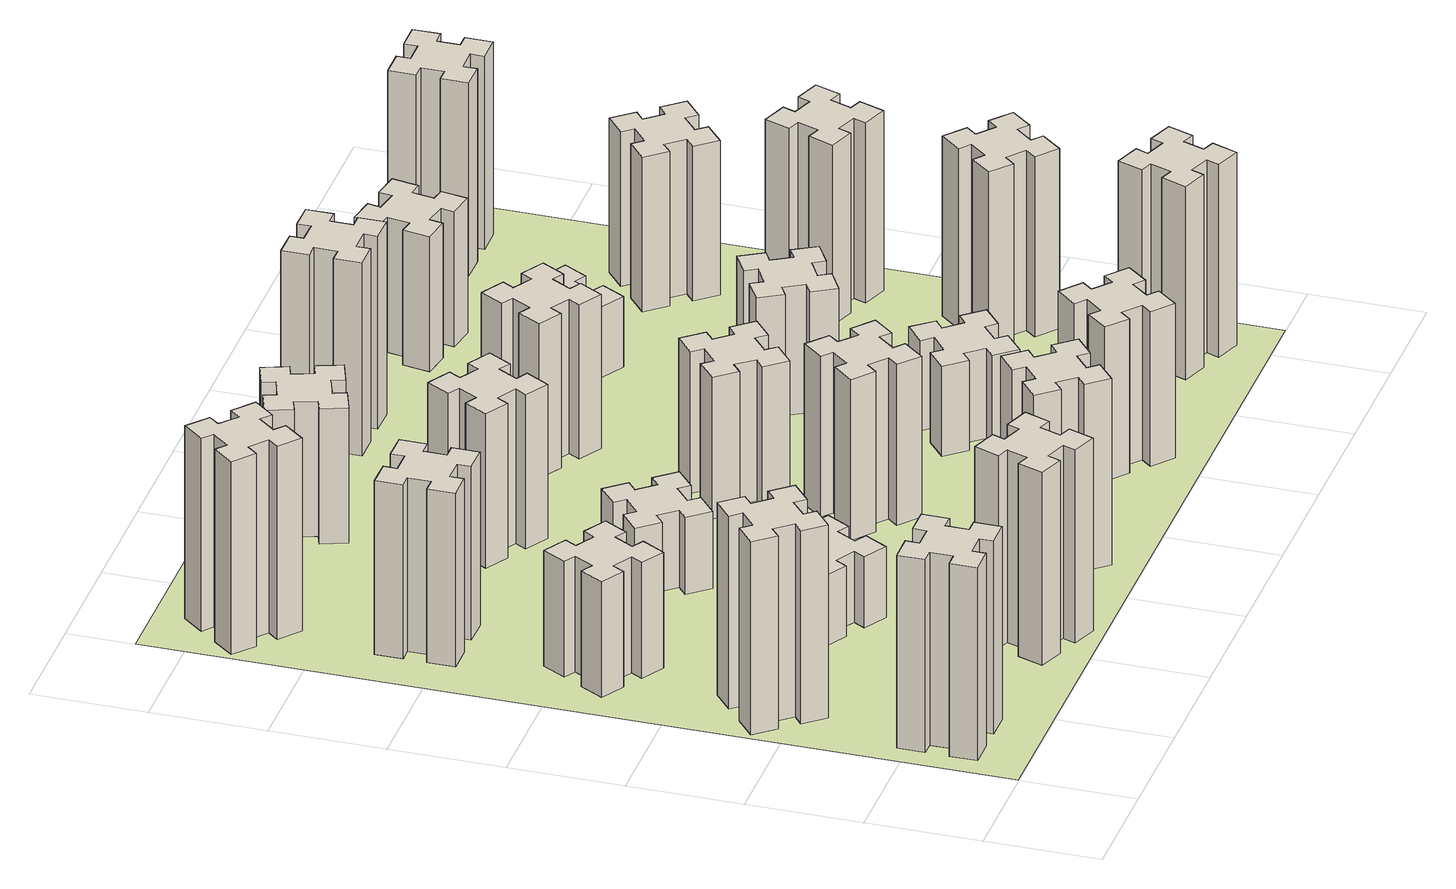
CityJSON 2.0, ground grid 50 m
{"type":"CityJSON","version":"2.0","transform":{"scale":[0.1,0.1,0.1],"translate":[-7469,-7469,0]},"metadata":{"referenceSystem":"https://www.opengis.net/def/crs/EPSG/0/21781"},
"CityObjects":{
"building1":{"type":"Building","attributes":{"class":"1000","function":"1000","usage":"1000","yearOfConstruction":2016,"roofType":"1000","measuredHeight":90,"storeysAboveGround":30,"storeysBelowGround":0},"geometry":[{"type":"Solid","lod":"1","boundaries":[[[[0,1,2,3,4,5,6,7,8,9,10,11,12,13,14,15,16,17,18,19]],[[17,16,20,21]],[[16,15,22,20]],[[15,14,23,22]],[[14,13,24,23]],[[13,12,25,24]],[[12,11,26,25]],[[11,10,27,26]],[[10,9,28,27]],[[9,8,29,28]],[[8,7,30,29]],[[7,6,31,30]],[[6,5,32,31]],[[5,4,33,32]],[[4,3,34,33]],[[3,2,35,34]],[[2,1,36,35]],[[1,0,37,36]],[[0,19,38,37]],[[19,18,39,38]],[[18,17,21,39]],[[24,25,26,27,28,29,30,31,32,33,34,35,36,37,38,39,21,20,22,23]]]]}]},
"building2":{"type":"Building","attributes":{"class":"1000","function":"1000","usage":"1000","yearOfConstruction":2016,"roofType":"1000","measuredHeight":90,"storeysAboveGround":30,"storeysBelowGround":0},"geometry":[{"type":"Solid","lod":"1","boundaries":[[[[40,41,42,43,44,45,46,47,48,49,50,51,52,53,54,55,56,57,58,59]],[[57,56,60,61]],[[56,55,62,60]],[[55,54,63,62]],[[54,53,64,63]],[[53,52,65,64]],[[52,51,66,65]],[[51,50,67,66]],[[50,49,68,67]],[[49,48,69,68]],[[48,47,70,69]],[[47,46,71,70]],[[46,45,72,71]],[[45,44,73,72]],[[44,43,74,73]],[[43,42,75,74]],[[42,41,76,75]],[[41,40,77,76]],[[40,59,78,77]],[[59,58,79,78]],[[58,57,61,79]],[[64,65,66,67,68,69,70,71,72,73,74,75,76,77,78,79,61,60,62,63]]]]}]},
"building3":{"type":"Building","attributes":{"class":"1000","function":"1000","usage":"1000","yearOfConstruction":2016,"roofType":"1000","measuredHeight":54,"storeysAboveGround":30,"storeysBelowGround":0},"geometry":[{"type":"Solid","lod":"1","boundaries":[[[[80,81,82,83,84,85,86,87,88,89,90,91,92,93,94,95,96,97,98,99]],[[97,96,100,101]],[[96,95,102,100]],[[95,94,103,102]],[[94,93,104,103]],[[93,92,105,104]],[[92,91,106,105]],[[91,90,107,106]],[[90,89,108,107]],[[89,88,109,108]],[[88,87,110,109]],[[87,86,111,110]],[[86,85,112,111]],[[85,84,113,112]],[[84,83,114,113]],[[83,82,115,114]],[[82,81,116,115]],[[81,80,117,116]],[[80,99,118,117]],[[99,98,119,118]],[[98,97,101,119]],[[104,105,106,107,108,109,110,111,112,113,114,115,116,117,118,119,101,100,102,103]]]]}]},
"building4":{"type":"Building","attributes":{"class":"1000","function":"1000","usage":"1000","yearOfConstruction":2016,"roofType":"1000","measuredHeight":81,"storeysAboveGround":30,"storeysBelowGround":0},"geometry":[{"type":"Solid","lod":"1","boundaries":[[[[120,121,122,123,124,125,126,127,128,129,130,131,132,133,134,135,136,137,138,139]],[[137,136,140,141]],[[136,135,142,140]],[[135,134,143,142]],[[134,133,144,143]],[[133,132,145,144]],[[132,131,146,145]],[[131,130,147,146]],[[130,129,148,147]],[[129,128,149,148]],[[128,127,150,149]],[[127,126,151,150]],[[126,125,152,151]],[[125,124,153,152]],[[124,123,154,153]],[[123,122,155,154]],[[122,121,156,155]],[[121,120,157,156]],[[120,139,158,157]],[[139,138,159,158]],[[138,137,141,159]],[[144,145,146,147,148,149,150,151,152,153,154,155,156,157,158,159,141,140,142,143]]]]}]},
"building5":{"type":"Building","attributes":{"class":"1000","function":"1000","usage":"1000","yearOfConstruction":2016,"roofType":"1000","measuredHeight":90,"storeysAboveGround":30,"storeysBelowGround":0},"geometry":[{"type":"Solid","lod":"1","boundaries":[[[[160,161,162,163,164,165,166,167,168,169,170,171,172,173,174,175,176,177,178,179]],[[177,176,180,181]],[[176,175,182,180]],[[175,174,183,182]],[[174,173,184,183]],[[173,172,185,184]],[[172,171,186,185]],[[171,170,187,186]],[[170,169,188,187]],[[169,168,189,188]],[[168,167,190,189]],[[167,166,191,190]],[[166,165,192,191]],[[165,164,193,192]],[[164,163,194,193]],[[163,162,195,194]],[[162,161,196,195]],[[161,160,197,196]],[[160,179,198,197]],[[179,178,199,198]],[[178,177,181,199]],[[184,185,186,187,188,189,190,191,192,193,194,195,196,197,198,199,181,180,182,183]]]]}]},
"building6":{"type":"Building","attributes":{"class":"1000","function":"1000","usage":"1000","yearOfConstruction":2016,"roofType":"1000","measuredHeight":90,"storeysAboveGround":30,"storeysBelowGround":0},"geometry":[{"type":"Solid","lod":"1","boundaries":[[[[200,201,202,203,204,205,206,207,208,209,210,211,212,213,214,215,216,217,218,219]],[[217,216,220,221]],[[216,215,222,220]],[[215,214,223,222]],[[214,213,224,223]],[[213,212,225,224]],[[212,211,226,225]],[[211,210,227,226]],[[210,209,228,227]],[[209,208,229,228]],[[208,207,230,229]],[[207,206,231,230]],[[206,205,232,231]],[[205,204,233,232]],[[204,203,234,233]],[[203,202,235,234]],[[202,201,236,235]],[[201,200,237,236]],[[200,219,238,237]],[[219,218,239,238]],[[218,217,221,239]],[[224,225,226,227,228,229,230,231,232,233,234,235,236,237,238,239,221,220,222,223]]]]}]},
"building7":{"type":"Building","attributes":{"class":"1000","function":"1000","usage":"1000","yearOfConstruction":2016,"roofType":"1000","measuredHeight":33,"storeysAboveGround":30,"storeysBelowGround":0},"geometry":[{"type":"Solid","lod":"1","boundaries":[[[[240,241,242,243,244,245,246,247,248,249,250,251,252,253,254,255,256,257,258,259]],[[257,256,260,261]],[[256,255,262,260]],[[255,254,263,262]],[[254,253,264,263]],[[253,252,265,264]],[[252,251,266,265]],[[251,250,267,266]],[[250,249,268,267]],[[249,248,269,268]],[[248,247,270,269]],[[247,246,271,270]],[[246,245,272,271]],[[245,244,273,272]],[[244,243,274,273]],[[243,242,275,274]],[[242,241,276,275]],[[241,240,277,276]],[[240,259,278,277]],[[259,258,279,278]],[[258,257,261,279]],[[264,265,266,267,268,269,270,271,272,273,274,275,276,277,278,279,261,260,262,263]]]]}]},
"building8":{"type":"Building","attributes":{"class":"1000","function":"1000","usage":"1000","yearOfConstruction":2016,"roofType":"1000","measuredHeight":36,"storeysAboveGround":30,"storeysBelowGround":0},"geometry":[{"type":"Solid","lod":"1","boundaries":[[[[280,281,282,283,284,285,286,287,288,289,290,291,292,293,294,295,296,297,298,299]],[[297,296,300,301]],[[296,295,302,300]],[[295,294,303,302]],[[294,293,304,303]],[[293,292,305,304]],[[292,291,306,305]],[[291,290,307,306]],[[290,289,308,307]],[[289,288,309,308]],[[288,287,310,309]],[[287,286,311,310]],[[286,285,312,311]],[[285,284,313,312]],[[284,283,314,313]],[[283,282,315,314]],[[282,281,316,315]],[[281,280,317,316]],[[280,299,318,317]],[[299,298,319,318]],[[298,297,301,319]],[[304,305,306,307,308,309,310,311,312,313,314,315,316,317,318,319,301,300,302,303]]]]}]},
"building9":{"type":"Building","attributes":{"class":"1000","function":"1000","usage":"1000","yearOfConstruction":2016,"roofType":"1000","measuredHeight":87,"storeysAboveGround":30,"storeysBelowGround":0},"geometry":[{"type":"Solid","lod":"1","boundaries":[[[[320,321,322,323,324,325,326,327,328,329,330,331,332,333,334,335,336,337,338,339]],[[337,336,340,341]],[[336,335,342,340]],[[335,334,343,342]],[[334,333,344,343]],[[333,332,345,344]],[[332,331,346,345]],[[331,330,347,346]],[[330,329,348,347]],[[329,328,349,348]],[[328,327,350,349]],[[327,326,351,350]],[[326,325,352,351]],[[325,324,353,352]],[[324,323,354,353]],[[323,322,355,354]],[[322,321,356,355]],[[321,320,357,356]],[[320,339,358,357]],[[339,338,359,358]],[[338,337,341,359]],[[344,345,346,347,348,349,350,351,352,353,354,355,356,357,358,359,341,340,342,343]]]]}]},
"building10":{"type":"Building","attributes":{"class":"1000","function":"1000","usage":"1000","yearOfConstruction":2016,"roofType":"1000","measuredHeight":72,"storeysAboveGround":30,"storeysBelowGround":0},"geometry":[{"type":"Solid","lod":"1","boundaries":[[[[360,361,362,363,364,365,366,367,368,369,370,371,372,373,374,375,376,377,378,379]],[[377,376,380,381]],[[376,375,382,380]],[[375,374,383,382]],[[374,373,384,383]],[[373,372,385,384]],[[372,371,386,385]],[[371,370,387,386]],[[370,369,388,387]],[[369,368,389,388]],[[368,367,390,389]],[[367,366,391,390]],[[366,365,392,391]],[[365,364,393,392]],[[364,363,394,393]],[[363,362,395,394]],[[362,361,396,395]],[[361,360,397,396]],[[360,379,398,397]],[[379,378,399,398]],[[378,377,381,399]],[[384,385,386,387,388,389,390,391,392,393,394,395,396,397,398,399,381,380,382,383]]]]}]},
"building11":{"type":"Building","attributes":{"class":"1000","function":"1000","usage":"1000","yearOfConstruction":2016,"roofType":"1000","measuredHeight":63,"storeysAboveGround":30,"storeysBelowGround":0},"geometry":[{"type":"Solid","lod":"1","boundaries":[[[[400,401,402,403,404,405,406,407,408,409,410,411,412,413,414,415,416,417,418,419]],[[417,416,420,421]],[[416,415,422,420]],[[415,414,423,422]],[[414,413,424,423]],[[413,412,425,424]],[[412,411,426,425]],[[411,410,427,426]],[[410,409,428,427]],[[409,408,429,428]],[[408,407,430,429]],[[407,406,431,430]],[[406,405,432,431]],[[405,404,433,432]],[[404,403,434,433]],[[403,402,435,434]],[[402,401,436,435]],[[401,400,437,436]],[[400,419,438,437]],[[419,418,439,438]],[[418,417,421,439]],[[424,425,426,427,428,429,430,431,432,433,434,435,436,437,438,439,421,420,422,423]]]]}]},
"building12":{"type":"Building","attributes":{"class":"1000","function":"1000","usage":"1000","yearOfConstruction":2016,"roofType":"1000","measuredHeight":75,"storeysAboveGround":30,"storeysBelowGround":0},"geometry":[{"type":"Solid","lod":"1","boundaries":[[[[440,441,442,443,444,445,446,447,448,449,450,451,452,453,454,455,456,457,458,459]],[[457,456,460,461]],[[456,455,462,460]],[[455,454,463,462]],[[454,453,464,463]],[[453,452,465,464]],[[452,451,466,465]],[[451,450,467,466]],[[450,449,468,467]],[[449,448,469,468]],[[448,447,470,469]],[[447,446,471,470]],[[446,445,472,471]],[[445,444,473,472]],[[444,443,474,473]],[[443,442,475,474]],[[442,441,476,475]],[[441,440,477,476]],[[440,459,478,477]],[[459,458,479,478]],[[458,457,461,479]],[[464,465,466,467,468,469,470,471,472,473,474,475,476,477,478,479,461,460,462,463]]]]}]},
"building13":{"type":"Building","attributes":{"class":"1000","function":"1000","usage":"1000","yearOfConstruction":2016,"roofType":"1000","measuredHeight":66,"storeysAboveGround":30,"storeysBelowGround":0},"geometry":[{"type":"Solid","lod":"1","boundaries":[[[[480,481,482,483,484,485,486,487,488,489,490,491,492,493,494,495,496,497,498,499]],[[497,496,500,501]],[[496,495,502,500]],[[495,494,503,502]],[[494,493,504,503]],[[493,492,505,504]],[[492,491,506,505]],[[491,490,507,506]],[[490,489,508,507]],[[489,488,509,508]],[[488,487,510,509]],[[487,486,511,510]],[[486,485,512,511]],[[485,484,513,512]],[[484,483,514,513]],[[483,482,515,514]],[[482,481,516,515]],[[481,480,517,516]],[[480,499,518,517]],[[499,498,519,518]],[[498,497,501,519]],[[504,505,506,507,508,509,510,511,512,513,514,515,516,517,518,519,501,500,502,503]]]]}]},
"building14":{"type":"Building","attributes":{"class":"1000","function":"1000","usage":"1000","yearOfConstruction":2016,"roofType":"1000","measuredHeight":72,"storeysAboveGround":30,"storeysBelowGround":0},"geometry":[{"type":"Solid","lod":"1","boundaries":[[[[520,521,522,523,524,525,526,527,528,529,530,531,532,533,534,535,536,537,538,539]],[[537,536,540,541]],[[536,535,542,540]],[[535,534,543,542]],[[534,533,544,543]],[[533,532,545,544]],[[532,531,546,545]],[[531,530,547,546]],[[530,529,548,547]],[[529,528,549,548]],[[528,527,550,549]],[[527,526,551,550]],[[526,525,552,551]],[[525,524,553,552]],[[524,523,554,553]],[[523,522,555,554]],[[522,521,556,555]],[[521,520,557,556]],[[520,539,558,557]],[[539,538,559,558]],[[538,537,541,559]],[[544,545,546,547,548,549,550,551,552,553,554,555,556,557,558,559,541,540,542,543]]]]}]},
"building15":{"type":"Building","attributes":{"class":"1000","function":"1000","usage":"1000","yearOfConstruction":2016,"roofType":"1000","measuredHeight":72,"storeysAboveGround":30,"storeysBelowGround":0},"geometry":[{"type":"Solid","lod":"1","boundaries":[[[[560,561,562,563,564,565,566,567,568,569,570,571,572,573,574,575,576,577,578,579]],[[577,576,580,581]],[[576,575,582,580]],[[575,574,583,582]],[[574,573,584,583]],[[573,572,585,584]],[[572,571,586,585]],[[571,570,587,586]],[[570,569,588,587]],[[569,568,589,588]],[[568,567,590,589]],[[567,566,591,590]],[[566,565,592,591]],[[565,564,593,592]],[[564,563,594,593]],[[563,562,595,594]],[[562,561,596,595]],[[561,560,597,596]],[[560,579,598,597]],[[579,578,599,598]],[[578,577,581,599]],[[584,585,586,587,588,589,590,591,592,593,594,595,596,597,598,599,581,580,582,583]]]]}]},
"building16":{"type":"Building","attributes":{"class":"1000","function":"1000","usage":"1000","yearOfConstruction":2016,"roofType":"1000","measuredHeight":90,"storeysAboveGround":30,"storeysBelowGround":0},"geometry":[{"type":"Solid","lod":"1","boundaries":[[[[600,601,602,603,604,605,606,607,608,609,610,611,612,613,614,615,616,617,618,619]],[[617,616,620,621]],[[616,615,622,620]],[[615,614,623,622]],[[614,613,624,623]],[[613,612,625,624]],[[612,611,626,625]],[[611,610,627,626]],[[610,609,628,627]],[[609,608,629,628]],[[608,607,630,629]],[[607,606,631,630]],[[606,605,632,631]],[[605,604,633,632]],[[604,603,634,633]],[[603,602,635,634]],[[602,601,636,635]],[[601,600,637,636]],[[600,619,638,637]],[[619,618,639,638]],[[618,617,621,639]],[[624,625,626,627,628,629,630,631,632,633,634,635,636,637,638,639,621,620,622,623]]]]}]},
"building17":{"type":"Building","attributes":{"class":"1000","function":"1000","usage":"1000","yearOfConstruction":2016,"roofType":"1000","measuredHeight":42,"storeysAboveGround":30,"storeysBelowGround":0},"geometry":[{"type":"Solid","lod":"1","boundaries":[[[[640,641,642,643,644,645,646,647,648,649,650,651,652,653,654,655,656,657,658,659]],[[657,656,660,661]],[[656,655,662,660]],[[655,654,663,662]],[[654,653,664,663]],[[653,652,665,664]],[[652,651,666,665]],[[651,650,667,666]],[[650,649,668,667]],[[649,648,669,668]],[[648,647,670,669]],[[647,646,671,670]],[[646,645,672,671]],[[645,644,673,672]],[[644,643,674,673]],[[643,642,675,674]],[[642,641,676,675]],[[641,640,677,676]],[[640,659,678,677]],[[659,658,679,678]],[[658,657,661,679]],[[664,665,666,667,668,669,670,671,672,673,674,675,676,677,678,679,661,660,662,663]]]]}]},
"building18":{"type":"Building","attributes":{"class":"1000","function":"1000","usage":"1000","yearOfConstruction":2016,"roofType":"1000","measuredHeight":60,"storeysAboveGround":30,"storeysBelowGround":0},"geometry":[{"type":"Solid","lod":"1","boundaries":[[[[680,681,682,683,684,685,686,687,688,689,690,691,692,693,694,695,696,697,698,699]],[[697,696,700,701]],[[696,695,702,700]],[[695,694,703,702]],[[694,693,704,703]],[[693,692,705,704]],[[692,691,706,705]],[[691,690,707,706]],[[690,689,708,707]],[[689,688,709,708]],[[688,687,710,709]],[[687,686,711,710]],[[686,685,712,711]],[[685,684,713,712]],[[684,683,714,713]],[[683,682,715,714]],[[682,681,716,715]],[[681,680,717,716]],[[680,699,718,717]],[[699,698,719,718]],[[698,697,701,719]],[[704,705,706,707,708,709,710,711,712,713,714,715,716,717,718,719,701,700,702,703]]]]}]},
"building19":{"type":"Building","attributes":{"class":"1000","function":"1000","usage":"1000","yearOfConstruction":2016,"roofType":"1000","measuredHeight":33,"storeysAboveGround":30,"storeysBelowGround":0},"geometry":[{"type":"Solid","lod":"1","boundaries":[[[[720,721,722,723,724,725,726,727,728,729,730,731,732,733,734,735,736,737,738,739]],[[737,736,740,741]],[[736,735,742,740]],[[735,734,743,742]],[[734,733,744,743]],[[733,732,745,744]],[[732,731,746,745]],[[731,730,747,746]],[[730,729,748,747]],[[729,728,749,748]],[[728,727,750,749]],[[727,726,751,750]],[[726,725,752,751]],[[725,724,753,752]],[[724,723,754,753]],[[723,722,755,754]],[[722,721,756,755]],[[721,720,757,756]],[[720,739,758,757]],[[739,738,759,758]],[[738,737,741,759]],[[744,745,746,747,748,749,750,751,752,753,754,755,756,757,758,759,741,740,742,743]]]]}]},
"building20":{"type":"Building","attributes":{"class":"1000","function":"1000","usage":"1000","yearOfConstruction":2016,"roofType":"1000","measuredHeight":90,"storeysAboveGround":30,"storeysBelowGround":0},"geometry":[{"type":"Solid","lod":"1","boundaries":[[[[760,761,762,763,764,765,766,767,768,769,770,771,772,773,774,775,776,777,778,779]],[[777,776,780,781]],[[776,775,782,780]],[[775,774,783,782]],[[774,773,784,783]],[[773,772,785,784]],[[772,771,786,785]],[[771,770,787,786]],[[770,769,788,787]],[[769,768,789,788]],[[768,767,790,789]],[[767,766,791,790]],[[766,765,792,791]],[[765,764,793,792]],[[764,763,794,793]],[[763,762,795,794]],[[762,761,796,795]],[[761,760,797,796]],[[760,779,798,797]],[[779,778,799,798]],[[778,777,781,799]],[[784,785,786,787,788,789,790,791,792,793,794,795,796,797,798,799,781,780,782,783]]]]}]},
"building21":{"type":"Building","attributes":{"class":"1000","function":"1000","usage":"1000","yearOfConstruction":2016,"roofType":"1000","measuredHeight":63,"storeysAboveGround":30,"storeysBelowGround":0},"geometry":[{"type":"Solid","lod":"1","boundaries":[[[[800,801,802,803,804,805,806,807,808,809,810,811,812,813,814,815,816,817,818,819]],[[817,816,820,821]],[[816,815,822,820]],[[815,814,823,822]],[[814,813,824,823]],[[813,812,825,824]],[[812,811,826,825]],[[811,810,827,826]],[[810,809,828,827]],[[809,808,829,828]],[[808,807,830,829]],[[807,806,831,830]],[[806,805,832,831]],[[805,804,833,832]],[[804,803,834,833]],[[803,802,835,834]],[[802,801,836,835]],[[801,800,837,836]],[[800,819,838,837]],[[819,818,839,838]],[[818,817,821,839]],[[824,825,826,827,828,829,830,831,832,833,834,835,836,837,838,839,821,820,822,823]]]]}]},
"building22":{"type":"Building","attributes":{"class":"1000","function":"1000","usage":"1000","yearOfConstruction":2016,"roofType":"1000","measuredHeight":84,"storeysAboveGround":30,"storeysBelowGround":0},"geometry":[{"type":"Solid","lod":"1","boundaries":[[[[840,841,842,843,844,845,846,847,848,849,850,851,852,853,854,855,856,857,858,859]],[[857,856,860,861]],[[856,855,862,860]],[[855,854,863,862]],[[854,853,864,863]],[[853,852,865,864]],[[852,851,866,865]],[[851,850,867,866]],[[850,849,868,867]],[[849,848,869,868]],[[848,847,870,869]],[[847,846,871,870]],[[846,845,872,871]],[[845,844,873,872]],[[844,843,874,873]],[[843,842,875,874]],[[842,841,876,875]],[[841,840,877,876]],[[840,859,878,877]],[[859,858,879,878]],[[858,857,861,879]],[[864,865,866,867,868,869,870,871,872,873,874,875,876,877,878,879,861,860,862,863]]]]}]},
"building23":{"type":"Building","attributes":{"class":"1000","function":"1000","usage":"1000","yearOfConstruction":2016,"roofType":"1000","measuredHeight":84,"storeysAboveGround":30,"storeysBelowGround":0},"geometry":[{"type":"Solid","lod":"1","boundaries":[[[[880,881,882,883,884,885,886,887,888,889,890,891,892,893,894,895,896,897,898,899]],[[897,896,900,901]],[[896,895,902,900]],[[895,894,903,902]],[[894,893,904,903]],[[893,892,905,904]],[[892,891,906,905]],[[891,890,907,906]],[[890,889,908,907]],[[889,888,909,908]],[[888,887,910,909]],[[887,886,911,910]],[[886,885,912,911]],[[885,884,913,912]],[[884,883,914,913]],[[883,882,915,914]],[[882,881,916,915]],[[881,880,917,916]],[[880,899,918,917]],[[899,898,919,918]],[[898,897,901,919]],[[904,905,906,907,908,909,910,911,912,913,914,915,916,917,918,919,901,900,902,903]]]]}]},
"building24":{"type":"Building","attributes":{"class":"1000","function":"1000","usage":"1000","yearOfConstruction":2016,"roofType":"1000","measuredHeight":72,"storeysAboveGround":30,"storeysBelowGround":0},"geometry":[{"type":"Solid","lod":"1","boundaries":[[[[920,921,922,923,924,925,926,927,928,929,930,931,932,933,934,935,936,937,938,939]],[[937,936,940,941]],[[936,935,942,940]],[[935,934,943,942]],[[934,933,944,943]],[[933,932,945,944]],[[932,931,946,945]],[[931,930,947,946]],[[930,929,948,947]],[[929,928,949,948]],[[928,927,950,949]],[[927,926,951,950]],[[926,925,952,951]],[[925,924,953,952]],[[924,923,954,953]],[[923,922,955,954]],[[922,921,956,955]],[[921,920,957,956]],[[920,939,958,957]],[[939,938,959,958]],[[938,937,941,959]],[[944,945,946,947,948,949,950,951,952,953,954,955,956,957,958,959,941,940,942,943]]]]}]},
"building25":{"type":"Building","attributes":{"class":"1000","function":"1000","usage":"1000","yearOfConstruction":2016,"roofType":"1000","measuredHeight":90,"storeysAboveGround":30,"storeysBelowGround":0},"geometry":[{"type":"Solid","lod":"1","boundaries":[[[[960,961,962,963,964,965,966,967,968,969,970,971,972,973,974,975,976,977,978,979]],[[977,976,980,981]],[[976,975,982,980]],[[975,974,983,982]],[[974,973,984,983]],[[973,972,985,984]],[[972,971,986,985]],[[971,970,987,986]],[[970,969,988,987]],[[969,968,989,988]],[[968,967,990,989]],[[967,966,991,990]],[[966,965,992,991]],[[965,964,993,992]],[[964,963,994,993]],[[963,962,995,994]],[[962,961,996,995]],[[961,960,997,996]],[[960,979,998,997]],[[979,978,999,998]],[[978,977,981,999]],[[984,985,986,987,988,989,990,991,992,993,994,995,996,997,998,999,981,980,982,983]]]]}]},
"landuse1":{"type":"LandUse","attributes":{"name":"plot1","function":"1010"},"geometry":[{"type":"MultiSurface","lod":"1","boundaries":[[[1000,1001,1002,1003]]]}]}
},
"vertices":[
[165,425,0],[165,325,0],[105,325,0],[105,205,0],[225,205,0],[225,265,0],[325,265,0],[325,205,0],[445,205,0],[445,325,0],[385,325,0],[385,425,0],[445,425,0],[445,545,0],[325,545,0],[325,485,0],[225,485,0],[225,545,0],[105,545,0],[105,425,0],[225,485,900],[225,545,900],[325,485,900],[325,545,900],[445,545,900],[445,425,900],[385,425,900],[385,325,900],[445,325,900],[445,205,900],[325,205,900],[325,265,900],[225,265,900],[225,205,900],[105,205,900],[105,325,900],[165,325,900],[165,425,900],[105,425,900],[105,545,900],
[392,1148,0],[327,1224,0],[373,1263,0],[296,1355,0],[204,1278,0],[243,1232,0],[166,1167,0],[128,1213,0],[36,1136,0],[113,1044,0],[159,1083,0],[223,1006,0],[177,968,0],[254,876,0],[346,953,0],[308,999,0],[384,1063,0],[423,1017,0],[515,1094,0],[438,1186,0],[384,1063,900],[423,1017,900],[308,999,900],[346,953,900],[254,876,900],[177,968,900],[223,1006,900],[159,1083,900],[113,1044,900],[36,1136,900],[128,1213,900],[166,1167,900],[243,1232,900],[204,1278,900],[296,1355,900],[373,1263,900],[327,1224,900],[392,1148,900],[438,1186,900],[515,1094,900],
[474,1926,0],[387,1976,0],[417,2028,0],[313,2088,0],[253,1984,0],[305,1954,0],[255,1867,0],[203,1897,0],[143,1793,0],[247,1733,0],[277,1785,0],[364,1735,0],[334,1683,0],[438,1623,0],[498,1727,0],[446,1757,0],[496,1844,0],[548,1814,0],[608,1918,0],[504,1978,0],[496,1844,540],[548,1814,540],[446,1757,540],[498,1727,540],[438,1623,540],[334,1683,540],[364,1735,540],[277,1785,540],[247,1733,540],[143,1793,540],[203,1897,540],[255,1867,540],[305,1954,540],[253,1984,540],[313,2088,540],[417,2028,540],[387,1976,540],[474,1926,540],[504,1978,540],[608,1918,540],
[485,2545,0],[485,2645,0],[545,2645,0],[545,2765,0],[425,2765,0],[425,2705,0],[325,2705,0],[325,2765,0],[205,2765,0],[205,2645,0],[265,2645,0],[265,2545,0],[205,2545,0],[205,2425,0],[325,2425,0],[325,2485,0],[425,2485,0],[425,2425,0],[545,2425,0],[545,2545,0],[425,2485,810],[425,2425,810],[325,2485,810],[325,2425,810],[205,2425,810],[205,2545,810],[265,2545,810],[265,2645,810],[205,2645,810],[205,2765,810],[325,2765,810],[325,2705,810],[425,2705,810],[425,2765,810],[545,2765,810],[545,2645,810],[485,2645,810],[485,2545,810],[545,2545,810],[545,2425,810],
[1029,360,0],[995,266,0],[939,287,0],[897,174,0],[1010,133,0],[1031,189,0],[1125,155,0],[1104,99,0],[1217,57,0],[1258,170,0],[1202,191,0],[1236,285,0],[1292,264,0],[1333,377,0],[1220,418,0],[1200,362,0],[1106,396,0],[1127,452,0],[1014,493,0],[973,380,0],[1106,396,900],[1127,452,900],[1200,362,900],[1220,418,900],[1333,377,900],[1292,264,900],[1236,285,900],[1202,191,900],[1258,170,900],[1217,57,900],[1104,99,900],[1125,155,900],[1031,189,900],[1010,133,900],[897,174,900],[939,287,900],[995,266,900],[1029,360,900],[973,380,900],[1014,493,900],
[384,3387,0],[308,3452,0],[346,3498,0],[254,3575,0],[177,3483,0],[223,3444,0],[159,3368,0],[113,3406,0],[36,3314,0],[128,3237,0],[166,3283,0],[243,3219,0],[204,3173,0],[296,3096,0],[373,3188,0],[327,3226,0],[392,3303,0],[438,3264,0],[515,3356,0],[423,3433,0],[392,3303,900],[438,3264,900],[327,3226,900],[373,3188,900],[296,3096,900],[204,3173,900],[243,3219,900],[166,3283,900],[128,3237,900],[36,3314,900],[113,3406,900],[159,3368,900],[223,3444,900],[177,3483,900],[254,3575,900],[346,3498,900],[308,3452,900],[384,3387,900],[423,3433,900],[515,3356,900],
[1086,1017,0],[1136,1104,0],[1188,1074,0],[1248,1178,0],[1144,1238,0],[1114,1186,0],[1027,1236,0],[1057,1288,0],[953,1348,0],[893,1244,0],[945,1214,0],[895,1127,0],[843,1157,0],[783,1053,0],[887,993,0],[917,1045,0],[1004,995,0],[974,943,0],[1078,883,0],[1138,987,0],[1004,995,330],[974,943,330],[917,1045,330],[887,993,330],[783,1053,330],[843,1157,330],[895,1127,330],[945,1214,330],[893,1244,330],[953,1348,330],[1057,1288,330],[1027,1236,330],[1114,1186,330],[1144,1238,330],[1248,1178,330],[1188,1074,330],[1136,1104,330],[1086,1017,330],[1138,987,330],[1078,883,330],
[1083,1972,0],[1006,1907,0],[968,1953,0],[876,1876,0],[953,1784,0],[999,1823,0],[1063,1746,0],[1017,1708,0],[1094,1616,0],[1186,1693,0],[1148,1739,0],[1224,1803,0],[1263,1757,0],[1355,1834,0],[1278,1926,0],[1232,1888,0],[1167,1964,0],[1213,2003,0],[1136,2095,0],[1044,2018,0],[1167,1964,360],[1213,2003,360],[1232,1888,360],[1278,1926,360],[1355,1834,360],[1263,1757,360],[1224,1803,360],[1148,1739,360],[1186,1693,360],[1094,1616,360],[1017,1708,360],[1063,1746,360],[999,1823,360],[953,1784,360],[876,1876,360],[968,1953,360],[1006,1907,360],[1083,1972,360],[1044,2018,360],[1136,2095,360],
[1639,343,0],[1703,266,0],[1657,228,0],[1734,136,0],[1826,213,0],[1788,259,0],[1864,323,0],[1903,277,0],[1995,354,0],[1918,446,0],[1872,408,0],[1807,484,0],[1853,523,0],[1776,615,0],[1684,538,0],[1723,492,0],[1646,427,0],[1608,473,0],[1516,396,0],[1593,304,0],[1646,427,870],[1608,473,870],[1723,492,870],[1684,538,870],[1776,615,870],[1853,523,870],[1807,484,870],[1872,408,870],[1918,446,870],[1995,354,870],[1903,277,870],[1864,323,870],[1788,259,870],[1826,213,870],[1734,136,870],[1657,228,870],[1703,266,870],[1639,343,870],[1593,304,870],[1516,396,870],
[1117,2525,0],[1204,2475,0],[1174,2423,0],[1278,2363,0],[1338,2467,0],[1286,2497,0],[1336,2584,0],[1388,2554,0],[1448,2658,0],[1344,2718,0],[1314,2666,0],[1227,2716,0],[1257,2768,0],[1153,2828,0],[1093,2724,0],[1145,2694,0],[1095,2607,0],[1043,2637,0],[983,2533,0],[1087,2473,0],[1095,2607,720],[1043,2637,720],[1145,2694,720],[1093,2724,720],[1153,2828,720],[1257,2768,720],[1227,2716,720],[1314,2666,720],[1344,2718,720],[1448,2658,720],[1388,2554,720],[1336,2584,720],[1286,2497,720],[1338,2467,720],[1278,2363,720],[1174,2423,720],[1204,2475,720],[1117,2525,720],[1087,2473,720],[983,2533,720],
[1125,3456,0],[1031,3422,0],[1010,3478,0],[897,3437,0],[939,3324,0],[995,3345,0],[1029,3251,0],[973,3230,0],[1014,3117,0],[1127,3159,0],[1106,3215,0],[1200,3249,0],[1220,3193,0],[1333,3234,0],[1292,3347,0],[1236,3326,0],[1202,3420,0],[1258,3440,0],[1217,3553,0],[1104,3512,0],[1202,3420,630],[1258,3440,630],[1236,3326,630],[1292,3347,630],[1333,3234,630],[1220,3193,630],[1200,3249,630],[1106,3215,630],[1127,3159,630],[1014,3117,630],[973,3230,630],[1029,3251,630],[995,3345,630],[939,3324,630],[897,3437,630],[1010,3478,630],[1031,3422,630],[1125,3456,630],[1104,3512,630],[1217,3553,630],
[1803,1324,0],[1739,1248,0],[1693,1286,0],[1616,1194,0],[1708,1117,0],[1746,1163,0],[1823,1099,0],[1784,1053,0],[1876,976,0],[1953,1068,0],[1907,1106,0],[1972,1183,0],[2018,1144,0],[2095,1236,0],[2003,1313,0],[1964,1267,0],[1888,1332,0],[1926,1378,0],[1834,1455,0],[1757,1363,0],[1888,1332,750],[1926,1378,750],[1964,1267,750],[2003,1313,750],[2095,1236,750],[2018,1144,750],[1972,1183,750],[1907,1106,750],[1953,1068,750],[1876,976,750],[1784,1053,750],[1823,1099,750],[1746,1163,750],[1708,1117,750],[1616,1194,750],[1693,1286,750],[1739,1248,750],[1803,1324,750],[1757,1363,750],[1834,1455,750],
[1972,1788,0],[1907,1864,0],[1953,1903,0],[1876,1995,0],[1784,1918,0],[1823,1872,0],[1746,1807,0],[1708,1853,0],[1616,1776,0],[1693,1684,0],[1739,1723,0],[1803,1646,0],[1757,1608,0],[1834,1516,0],[1926,1593,0],[1888,1639,0],[1964,1703,0],[2003,1657,0],[2095,1734,0],[2018,1826,0],[1964,1703,660],[2003,1657,660],[1888,1639,660],[1926,1593,660],[1834,1516,660],[1757,1608,660],[1803,1646,660],[1739,1723,660],[1693,1684,660],[1616,1776,660],[1708,1853,660],[1746,1807,660],[1823,1872,660],[1784,1918,660],[1876,1995,660],[1953,1903,660],[1907,1864,660],[1972,1788,660],[2018,1826,660],[2095,1734,660],
[2486,323,0],[2563,259,0],[2524,213,0],[2616,136,0],[2693,228,0],[2647,266,0],[2712,343,0],[2758,304,0],[2835,396,0],[2743,473,0],[2704,427,0],[2628,492,0],[2666,538,0],[2574,615,0],[2497,523,0],[2543,484,0],[2479,408,0],[2433,446,0],[2356,354,0],[2448,277,0],[2479,408,720],[2433,446,720],[2543,484,720],[2497,523,720],[2574,615,720],[2666,538,720],[2628,492,720],[2704,427,720],[2743,473,720],[2835,396,720],[2758,304,720],[2712,343,720],[2647,266,720],[2693,228,720],[2616,136,720],[2524,213,720],[2563,259,720],[2486,323,720],[2448,277,720],[2356,354,720],
[2026,2497,0],[2076,2584,0],[2128,2554,0],[2188,2658,0],[2084,2718,0],[2054,2666,0],[1967,2716,0],[1997,2768,0],[1893,2828,0],[1833,2724,0],[1885,2694,0],[1835,2607,0],[1783,2637,0],[1723,2533,0],[1827,2473,0],[1857,2525,0],[1944,2475,0],[1914,2423,0],[2018,2363,0],[2078,2467,0],[1944,2475,720],[1914,2423,720],[1857,2525,720],[1827,2473,720],[1723,2533,720],[1783,2637,720],[1835,2607,720],[1885,2694,720],[1833,2724,720],[1893,2828,720],[1997,2768,720],[1967,2716,720],[2054,2666,720],[2084,2718,720],[2188,2658,720],[2128,2554,720],[2076,2584,720],[2026,2497,720],[2078,2467,720],[2018,2363,720],
[1965,3385,0],[1965,3485,0],[2025,3485,0],[2025,3605,0],[1905,3605,0],[1905,3545,0],[1805,3545,0],[1805,3605,0],[1685,3605,0],[1685,3485,0],[1745,3485,0],[1745,3385,0],[1685,3385,0],[1685,3265,0],[1805,3265,0],[1805,3325,0],[1905,3325,0],[1905,3265,0],[2025,3265,0],[2025,3385,0],[1905,3325,900],[1905,3265,900],[1805,3325,900],[1805,3265,900],[1685,3265,900],[1685,3385,900],[1745,3385,900],[1745,3485,900],[1685,3485,900],[1685,3605,900],[1805,3605,900],[1805,3545,900],[1905,3545,900],[1905,3605,900],[2025,3605,900],[2025,3485,900],[1965,3485,900],[1965,3385,900],[2025,3385,900],[2025,3265,900],
[2563,1132,0],[2486,1067,0],[2448,1113,0],[2356,1036,0],[2433,944,0],[2479,983,0],[2543,906,0],[2497,868,0],[2574,776,0],[2666,853,0],[2628,899,0],[2704,963,0],[2743,917,0],[2835,994,0],[2758,1086,0],[2712,1048,0],[2647,1124,0],[2693,1163,0],[2616,1255,0],[2524,1178,0],[2647,1124,420],[2693,1163,420],[2712,1048,420],[2758,1086,420],[2835,994,420],[2743,917,420],[2704,963,420],[2628,899,420],[2666,853,420],[2574,776,420],[2497,868,420],[2543,906,420],[2479,983,420],[2433,944,420],[2356,1036,420],[2448,1113,420],[2486,1067,420],[2563,1132,420],[2524,1178,420],[2616,1255,420],
[2475,1744,0],[2525,1657,0],[2473,1627,0],[2533,1523,0],[2637,1583,0],[2607,1635,0],[2694,1685,0],[2724,1633,0],[2828,1693,0],[2768,1797,0],[2716,1767,0],[2666,1854,0],[2718,1884,0],[2658,1988,0],[2554,1928,0],[2584,1876,0],[2497,1826,0],[2467,1878,0],[2363,1818,0],[2423,1714,0],[2497,1826,600],[2467,1878,600],[2584,1876,600],[2554,1928,600],[2658,1988,600],[2718,1884,600],[2666,1854,600],[2716,1767,600],[2768,1797,600],[2828,1693,600],[2724,1633,600],[2694,1685,600],[2607,1635,600],[2637,1583,600],[2533,1523,600],[2473,1627,600],[2525,1657,600],[2475,1744,600],[2423,1714,600],[2363,1818,600],
[2666,2597,0],[2716,2684,0],[2768,2654,0],[2828,2758,0],[2724,2818,0],[2694,2766,0],[2607,2816,0],[2637,2868,0],[2533,2928,0],[2473,2824,0],[2525,2794,0],[2475,2707,0],[2423,2737,0],[2363,2633,0],[2467,2573,0],[2497,2625,0],[2584,2575,0],[2554,2523,0],[2658,2463,0],[2718,2567,0],[2584,2575,330],[2554,2523,330],[2497,2625,330],[2467,2573,330],[2363,2633,330],[2423,2737,330],[2475,2707,330],[2525,2794,330],[2473,2824,330],[2533,2928,330],[2637,2868,330],[2607,2816,330],[2694,2766,330],[2724,2818,330],[2828,2758,330],[2768,2654,330],[2716,2684,330],[2666,2597,330],[2718,2567,330],[2658,2463,330],
[3522,291,0],[3556,385,0],[3612,364,0],[3653,477,0],[3540,518,0],[3520,462,0],[3426,496,0],[3447,552,0],[3334,593,0],[3293,480,0],[3349,460,0],[3315,366,0],[3259,387,0],[3217,274,0],[3330,233,0],[3351,289,0],[3445,255,0],[3424,199,0],[3537,157,0],[3578,270,0],[3445,255,900],[3424,199,900],[3351,289,900],[3330,233,900],[3217,274,900],[3259,387,900],[3315,366,900],[3349,460,900],[3293,480,900],[3334,593,900],[3447,552,900],[3426,496,900],[3520,462,900],[3540,518,900],[3653,477,900],[3612,364,900],[3556,385,900],[3522,291,900],[3578,270,900],[3537,157,900],
[2496,3404,0],[2478,3305,0],[2419,3316,0],[2398,3197,0],[2517,3177,0],[2527,3236,0],[2625,3218,0],[2615,3159,0],[2733,3138,0],[2754,3257,0],[2695,3267,0],[2712,3365,0],[2771,3355,0],[2792,3473,0],[2674,3494,0],[2664,3435,0],[2565,3452,0],[2576,3511,0],[2457,3532,0],[2437,3414,0],[2565,3452,630],[2576,3511,630],[2664,3435,630],[2674,3494,630],[2792,3473,630],[2771,3355,630],[2712,3365,630],[2695,3267,630],[2754,3257,630],[2733,3138,630],[2615,3159,630],[2625,3218,630],[2527,3236,630],[2517,3177,630],[2398,3197,630],[2419,3316,630],[2478,3305,630],[2496,3404,630],[2437,3414,630],[2457,3532,630],
[3487,1006,0],[3552,1083,0],[3598,1044,0],[3675,1136,0],[3583,1213,0],[3544,1167,0],[3468,1232,0],[3506,1278,0],[3414,1355,0],[3337,1263,0],[3383,1224,0],[3319,1148,0],[3273,1186,0],[3196,1094,0],[3288,1017,0],[3326,1063,0],[3403,999,0],[3364,953,0],[3456,876,0],[3533,968,0],[3403,999,840],[3364,953,840],[3326,1063,840],[3288,1017,840],[3196,1094,840],[3273,1186,840],[3319,1148,840],[3383,1224,840],[3337,1263,840],[3414,1355,840],[3506,1278,840],[3468,1232,840],[3544,1167,840],[3583,1213,840],[3675,1136,840],[3598,1044,840],[3552,1083,840],[3487,1006,840],[3533,968,840],[3456,876,840],
[3520,1942,0],[3426,1976,0],[3447,2032,0],[3334,2073,0],[3293,1960,0],[3349,1940,0],[3315,1846,0],[3259,1867,0],[3217,1754,0],[3330,1713,0],[3351,1769,0],[3445,1735,0],[3424,1679,0],[3537,1637,0],[3578,1750,0],[3522,1771,0],[3556,1865,0],[3612,1844,0],[3653,1957,0],[3540,1998,0],[3556,1865,840],[3612,1844,840],[3522,1771,840],[3578,1750,840],[3537,1637,840],[3424,1679,840],[3445,1735,840],[3351,1769,840],[3330,1713,840],[3217,1754,840],[3259,1867,840],[3315,1846,840],[3349,1940,840],[3293,1960,840],[3334,2073,840],[3447,2032,840],[3426,1976,840],[3520,1942,840],[3540,1998,840],[3653,1957,840],
[3219,2463,0],[3283,2386,0],[3237,2348,0],[3314,2256,0],[3406,2333,0],[3368,2379,0],[3444,2443,0],[3483,2397,0],[3575,2474,0],[3498,2566,0],[3452,2528,0],[3387,2604,0],[3433,2643,0],[3356,2735,0],[3264,2658,0],[3303,2612,0],[3226,2547,0],[3188,2593,0],[3096,2516,0],[3173,2424,0],[3226,2547,720],[3188,2593,720],[3303,2612,720],[3264,2658,720],[3356,2735,720],[3433,2643,720],[3387,2604,720],[3452,2528,720],[3498,2566,720],[3575,2474,720],[3483,2397,720],[3444,2443,720],[3368,2379,720],[3406,2333,720],[3314,2256,720],[3237,2348,720],[3283,2386,720],[3219,2463,720],[3173,2424,720],[3096,2516,720],
[3285,3325,0],[3385,3325,0],[3385,3265,0],[3505,3265,0],[3505,3385,0],[3445,3385,0],[3445,3485,0],[3505,3485,0],[3505,3605,0],[3385,3605,0],[3385,3545,0],[3285,3545,0],[3285,3605,0],[3165,3605,0],[3165,3485,0],[3225,3485,0],[3225,3385,0],[3165,3385,0],[3165,3265,0],[3285,3265,0],[3225,3385,900],[3165,3385,900],[3225,3485,900],[3165,3485,900],[3165,3605,900],[3285,3605,900],[3285,3545,900],[3385,3545,900],[3385,3605,900],[3505,3605,900],[3505,3485,900],[3445,3485,900],[3445,3385,900],[3505,3385,900],[3505,3265,900],[3385,3265,900],[3385,3325,900],[3285,3325,900],[3285,3265,900],[3165,3265,900],
[5,3705,0],[3705,3705,0],[3705,5,0],[5,5,0]
]}
